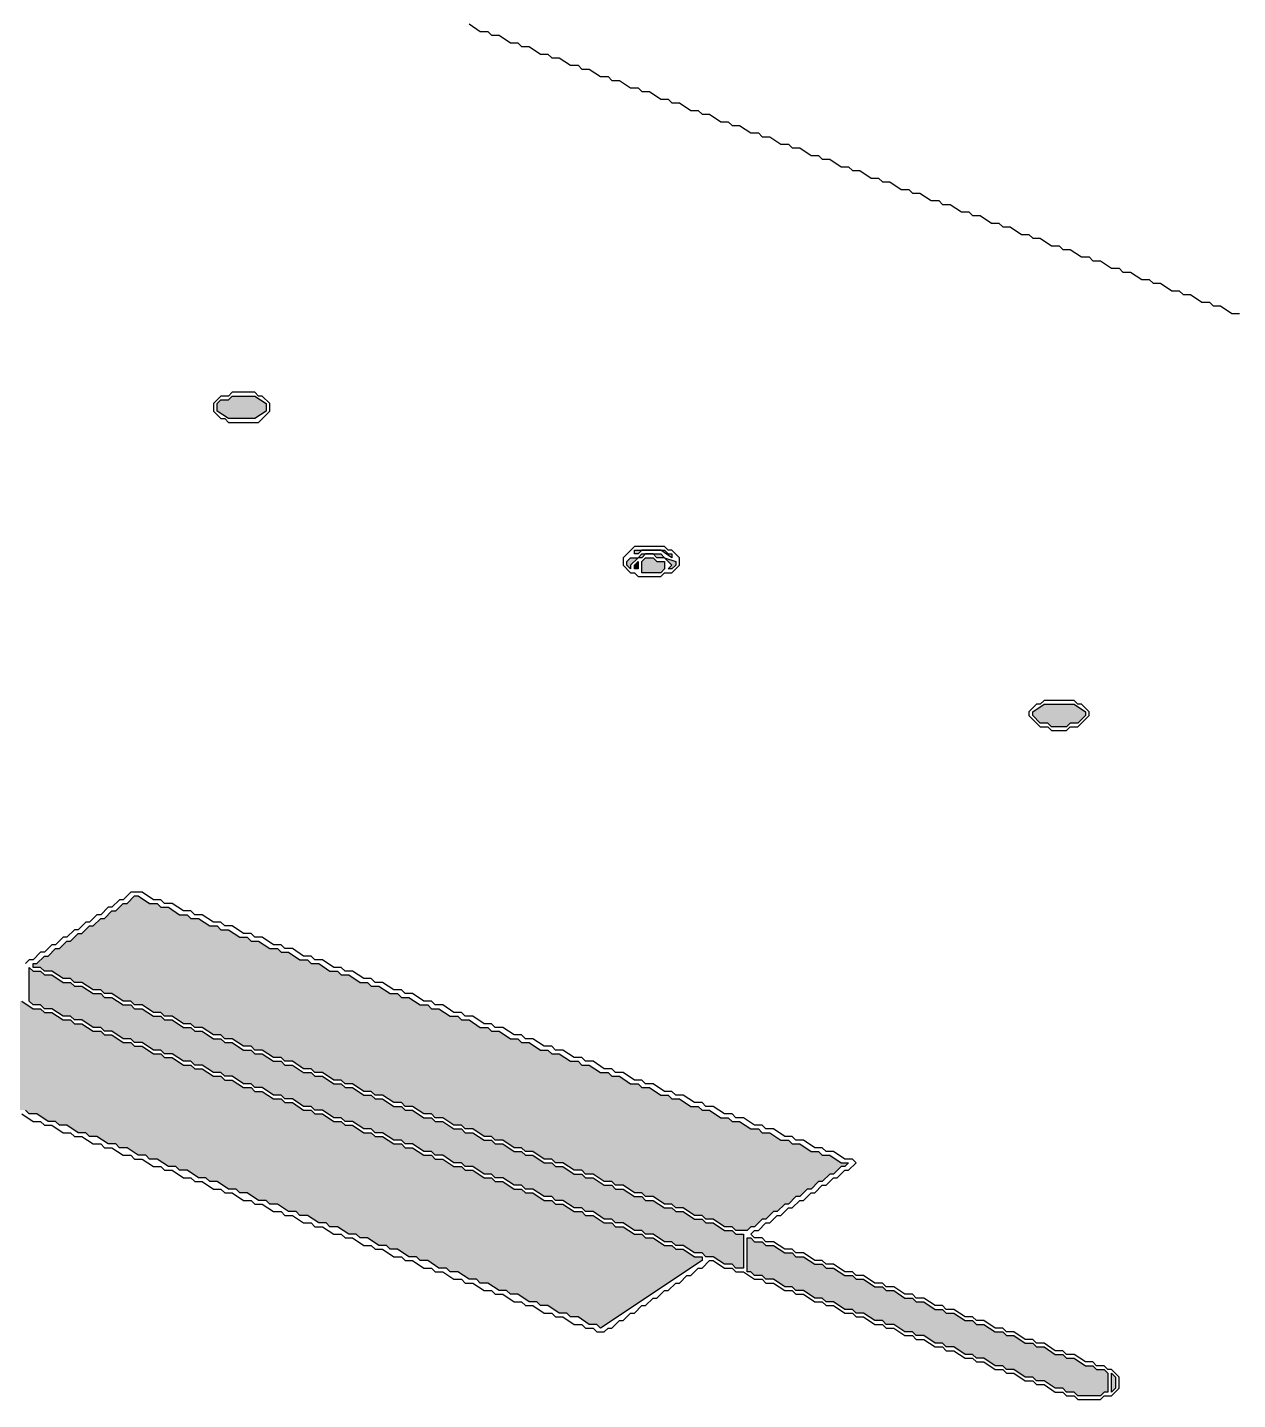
# Model space of a CAD drawing. Header units: millimetres. Extents: x 5 to 252589, y 5 to 415.
# Drawn here: x 462.21 to 489.04, y 324.83 to 355.26 of the extents above; entities that cross this region are included whole.
import ezdxf

# ---------------------------------------------------------------- set-up
doc = ezdxf.new("R2010")
doc.units = ezdxf.units.MM
doc.layers.add('HATCH', color=8, linetype='Continuous', lineweight=9)
doc.layers.add('OUTLINE', color=7, linetype='Continuous', lineweight=25)

msp = doc.modelspace()

# ---------------------------------------------------------------- hatches: boundary and pattern name
at = {"layer": 'HATCH', "true_color": 0xb9bfc3}
for points in [[(466.41667, 346.75), (466.41667, 346.91667), (466.5, 347), (466.66667, 347), (466.75, 347.08333), (467.25, 347.08333), (467.5, 346.91667), (467.5, 346.75), (467.25, 346.58333), (466.66667, 346.58333)], [(475.5, 343.33333), (475.5, 343.41667), (475.58333, 343.5), (475.75, 343.5), (475.83333, 343.58333), (476.25, 343.58333), (476.33333, 343.5), (476.58333, 343.41667), (476.58333, 343.33333), (476.5, 343.25), (476.41667, 343.25), (476.5, 343.33333), (476.33333, 343.5), (476.16667, 343.5), (476.08333, 343.58333), (475.91667, 343.58333), (475.83333, 343.5), (475.75, 343.5), (475.58333, 343.33333), (475.58333, 343.25)], [(484.5, 340), (484.5, 340.08333), (484.75, 340.25), (485.41667, 340.25), (485.66667, 340.08333), (485.66667, 340), (485.5, 339.83333), (485.33333, 339.83333), (485.25, 339.75), (484.91667, 339.75), (484.83333, 339.83333), (484.66667, 339.83333)]]:
    msp.add_hatch(color=9, dxfattribs=at).paths.add_polyline_path(points)
at = {"layer": 'HATCH', "true_color": 0xbfa37e}
for points in [[(476.5, 343.5), (476.25, 343.66667), (475.83333, 343.66667), (475.75, 343.58333), (475.66667, 343.58333), (475.66667, 343.66667), (476.33333, 343.66667), (476.41667, 343.58333), (476.5, 343.58333)], [(478.08333, 327.75), (477.91667, 327.75), (477.83333, 327.83333), (477.66667, 327.83333), (477.41667, 328), (477.25, 328), (477.16667, 328.08333), (477, 328.08333), (476.75, 328.25), (476.58333, 328.25), (476.5, 328.33333), (476.33333, 328.33333), (476.08333, 328.5), (475.91667, 328.5), (475.83333, 328.58333), (475.66667, 328.58333), (475.41667, 328.75), (475.25, 328.75), (475.16667, 328.83333), (475, 328.83333), (474.75, 329), (474.58333, 329), (474.5, 329.08333), (474.33333, 329.08333), (474.08333, 329.25), (473.91667, 329.25), (473.83333, 329.33333), (473.66667, 329.33333), (473.41667, 329.5), (473.25, 329.5), (473.16667, 329.58333), (473, 329.58333), (472.75, 329.75), (472.58333, 329.75), (472.5, 329.83333), (472.33333, 329.83333), (472.08333, 330), (471.91667, 330), (471.83333, 330.08333), (471.66667, 330.08333), (471.41667, 330.25), (471.25, 330.25), (471.16667, 330.33333), (471, 330.33333), (470.75, 330.5), (470.58333, 330.5), (470.5, 330.58333), (470.33333, 330.58333), (470.08333, 330.75), (469.91667, 330.75), (469.83333, 330.83333), (469.66667, 330.83333), (469.41667, 331), (469.25, 331), (469.16667, 331.08333), (469, 331.08333), (468.75, 331.25), (468.58333, 331.25), (468.5, 331.33333), (468.33333, 331.33333), (468.08333, 331.5), (467.91667, 331.5), (467.83333, 331.58333), (467.66667, 331.58333), (467.41667, 331.75), (467.25, 331.75), (467.16667, 331.83333), (467, 331.83333), (466.75, 332), (466.58333, 332), (466.5, 332.08333), (466.33333, 332.08333), (466.08333, 332.25), (465.91667, 332.25), (465.83333, 332.33333), (465.66667, 332.33333), (465.41667, 332.5), (465.25, 332.5), (465.16667, 332.58333), (465, 332.58333), (464.75, 332.75), (464.58333, 332.75), (464.5, 332.83333), (464.33333, 332.83333), (464.08333, 333), (463.91667, 333), (463.83333, 333.08333), (463.66667, 333.08333), (463.41667, 333.25), (463.25, 333.25), (463.16667, 333.33333), (463, 333.33333), (462.75, 333.5), (462.58333, 333.5), (462.5, 333.58333), (462.33333, 333.58333), (462.25, 333.66667), (462.25, 334.41667), (462.33333, 334.33333), (462.5, 334.33333), (462.58333, 334.25), (462.75, 334.25), (463, 334.08333), (463.16667, 334.08333), (463.25, 334), (463.41667, 334), (463.66667, 333.83333), (463.83333, 333.83333), (463.91667, 333.75), (464.08333, 333.75), (464.33333, 333.58333), (464.5, 333.58333), (464.58333, 333.5), (464.75, 333.5), (465, 333.33333), (465.16667, 333.33333), (465.25, 333.25), (465.41667, 333.25), (465.66667, 333.08333), (465.83333, 333.08333), (465.91667, 333), (466.08333, 333), (466.33333, 332.83333), (466.5, 332.83333), (466.58333, 332.75), (466.75, 332.75), (467, 332.58333), (467.16667, 332.58333), (467.25, 332.5), (467.41667, 332.5), (467.66667, 332.33333), (467.83333, 332.33333), (467.91667, 332.25), (468.08333, 332.25), (468.33333, 332.08333), (468.5, 332.08333), (468.58333, 332), (468.75, 332), (469, 331.83333), (469.16667, 331.83333), (469.25, 331.75), (469.41667, 331.75), (469.66667, 331.58333), (469.83333, 331.58333), (469.91667, 331.5), (470.08333, 331.5), (470.33333, 331.33333), (470.5, 331.33333), (470.58333, 331.25), (470.75, 331.25), (471, 331.08333), (471.16667, 331.08333), (471.25, 331), (471.41667, 331), (471.66667, 330.83333), (471.83333, 330.83333), (471.91667, 330.75), (472.08333, 330.75), (472.33333, 330.58333), (472.5, 330.58333), (472.58333, 330.5), (472.75, 330.5), (473, 330.33333), (473.16667, 330.33333), (473.25, 330.25), (473.41667, 330.25), (473.66667, 330.08333), (473.83333, 330.08333), (473.91667, 330), (474.08333, 330), (474.33333, 329.83333), (474.5, 329.83333), (474.58333, 329.75), (474.75, 329.75), (475, 329.58333), (475.16667, 329.58333), (475.25, 329.5), (475.41667, 329.5), (475.66667, 329.33333), (475.83333, 329.33333), (475.91667, 329.25), (476.08333, 329.25), (476.33333, 329.08333), (476.5, 329.08333), (476.58333, 329), (476.75, 329), (477, 328.83333), (477.16667, 328.83333), (477.25, 328.75), (477.41667, 328.75), (477.66667, 328.58333), (477.83333, 328.58333), (477.91667, 328.5), (478.08333, 328.5)], [(486.16667, 325), (486.08333, 325), (486, 324.91667), (485.5, 324.91667), (485.41667, 325), (485.25, 325), (485.16667, 325.08333), (485, 325.08333), (484.75, 325.25), (484.58333, 325.25), (484.5, 325.33333), (484.33333, 325.33333), (484.08333, 325.5), (483.91667, 325.5), (483.83333, 325.58333), (483.66667, 325.58333), (483.41667, 325.75), (483.25, 325.75), (483.16667, 325.83333), (483, 325.83333), (482.75, 326), (482.58333, 326), (482.5, 326.08333), (482.33333, 326.08333), (482.08333, 326.25), (481.91667, 326.25), (481.83333, 326.33333), (481.66667, 326.33333), (481.41667, 326.5), (481.25, 326.5), (481.16667, 326.58333), (481, 326.58333), (480.75, 326.75), (480.58333, 326.75), (480.5, 326.83333), (480.33333, 326.83333), (480.08333, 327), (479.91667, 327), (479.83333, 327.08333), (479.66667, 327.08333), (479.41667, 327.25), (479.25, 327.25), (479.16667, 327.33333), (479, 327.33333), (478.75, 327.5), (478.58333, 327.5), (478.5, 327.58333), (478.33333, 327.58333), (478.25, 327.66667), (478.16667, 327.66667), (478.16667, 328.41667), (478.25, 328.41667), (478.33333, 328.33333), (478.5, 328.33333), (478.58333, 328.25), (478.75, 328.25), (479, 328.08333), (479.16667, 328.08333), (479.25, 328), (479.41667, 328), (479.66667, 327.83333), (479.83333, 327.83333), (479.91667, 327.75), (480.08333, 327.75), (480.33333, 327.58333), (480.5, 327.58333), (480.58333, 327.5), (480.75, 327.5), (481, 327.33333), (481.16667, 327.33333), (481.25, 327.25), (481.41667, 327.25), (481.66667, 327.08333), (481.83333, 327.08333), (481.91667, 327), (482.08333, 327), (482.33333, 326.83333), (482.5, 326.83333), (482.58333, 326.75), (482.75, 326.75), (483, 326.58333), (483.16667, 326.58333), (483.25, 326.5), (483.41667, 326.5), (483.66667, 326.33333), (483.83333, 326.33333), (483.91667, 326.25), (484.08333, 326.25), (484.33333, 326.08333), (484.5, 326.08333), (484.58333, 326), (484.75, 326), (485, 325.83333), (485.16667, 325.83333), (485.25, 325.75), (485.41667, 325.75), (485.66667, 325.58333), (485.83333, 325.58333), (485.91667, 325.5), (486.08333, 325.5), (486.16667, 325.41667)]]:
    msp.add_hatch(color=33, dxfattribs=at).paths.add_polyline_path(points)
at = {"layer": 'HATCH', "true_color": 0xabb0b4}
msp.add_hatch(color=253, dxfattribs=at).paths.add_polyline_path([(475.83333, 343.16667), (475.83333, 343.41667), (475.91667, 343.5), (476.08333, 343.5), (476.16667, 343.41667), (476.33333, 343.41667), (476.33333, 343.25), (476.25, 343.16667)])
at = {"layer": 'HATCH', "true_color": 0xa6abaf}
msp.add_hatch(color=253, dxfattribs=at).paths.add_polyline_path([(475.66667, 343.25), (475.66667, 343.33333), (475.75, 343.41667), (475.75, 343.25)])
at = {"layer": 'HATCH', "true_color": 0xceb089}
for points in [[(480.41667, 330.08333), (480.33333, 330), (480.25, 330), (480.08333, 329.83333), (480, 329.83333), (479.83333, 329.66667), (479.75, 329.66667), (479.58333, 329.5), (479.5, 329.5), (479.33333, 329.33333), (479.25, 329.33333), (479.08333, 329.16667), (479, 329.16667), (478.83333, 329), (478.75, 329), (478.58333, 328.83333), (478.5, 328.83333), (478.33333, 328.66667), (478.25, 328.66667), (478.16667, 328.58333), (477.91667, 328.58333), (477.83333, 328.66667), (477.66667, 328.66667), (477.41667, 328.83333), (477.25, 328.83333), (477.16667, 328.91667), (477, 328.91667), (476.75, 329.08333), (476.58333, 329.08333), (476.5, 329.16667), (476.33333, 329.16667), (476.08333, 329.33333), (475.91667, 329.33333), (475.83333, 329.41667), (475.66667, 329.41667), (475.41667, 329.58333), (475.25, 329.58333), (475.16667, 329.66667), (475, 329.66667), (474.75, 329.83333), (474.58333, 329.83333), (474.5, 329.91667), (474.33333, 329.91667), (474.08333, 330.08333), (473.91667, 330.08333), (473.83333, 330.16667), (473.66667, 330.16667), (473.41667, 330.33333), (473.25, 330.33333), (473.16667, 330.41667), (473, 330.41667), (472.75, 330.58333), (472.58333, 330.58333), (472.5, 330.66667), (472.33333, 330.66667), (472.08333, 330.83333), (471.91667, 330.83333), (471.83333, 330.91667), (471.66667, 330.91667), (471.41667, 331.08333), (471.25, 331.08333), (471.16667, 331.16667), (471, 331.16667), (470.75, 331.33333), (470.58333, 331.33333), (470.5, 331.41667), (470.33333, 331.41667), (470.08333, 331.58333), (469.91667, 331.58333), (469.83333, 331.66667), (469.66667, 331.66667), (469.41667, 331.83333), (469.25, 331.83333), (469.16667, 331.91667), (469, 331.91667), (468.75, 332.08333), (468.58333, 332.08333), (468.5, 332.16667), (468.33333, 332.16667), (468.08333, 332.33333), (467.91667, 332.33333), (467.83333, 332.41667), (467.66667, 332.41667), (467.41667, 332.58333), (467.25, 332.58333), (467.16667, 332.66667), (467, 332.66667), (466.75, 332.83333), (466.58333, 332.83333), (466.5, 332.91667), (466.33333, 332.91667), (466.08333, 333.08333), (465.91667, 333.08333), (465.83333, 333.16667), (465.66667, 333.16667), (465.41667, 333.33333), (465.25, 333.33333), (465.16667, 333.41667), (465, 333.41667), (464.75, 333.58333), (464.58333, 333.58333), (464.5, 333.66667), (464.33333, 333.66667), (464.08333, 333.83333), (463.91667, 333.83333), (463.83333, 333.91667), (463.66667, 333.91667), (463.41667, 334.08333), (463.25, 334.08333), (463.16667, 334.16667), (463, 334.16667), (462.75, 334.33333), (462.58333, 334.33333), (462.5, 334.41667), (462.33333, 334.41667), (462.33333, 334.5), (462.41667, 334.5), (462.58333, 334.66667), (462.66667, 334.66667), (462.83333, 334.83333), (462.91667, 334.83333), (463.08333, 335), (463.16667, 335), (463.33333, 335.16667), (463.41667, 335.16667), (463.58333, 335.33333), (463.66667, 335.33333), (463.83333, 335.5), (463.91667, 335.5), (464.08333, 335.66667), (464.16667, 335.66667), (464.33333, 335.83333), (464.41667, 335.83333), (464.58333, 336), (464.66667, 336), (464.91667, 335.83333), (465.08333, 335.83333), (465.16667, 335.75), (465.33333, 335.75), (465.58333, 335.58333), (465.75, 335.58333), (465.83333, 335.5), (466, 335.5), (466.25, 335.33333), (466.41667, 335.33333), (466.5, 335.25), (466.66667, 335.25), (466.91667, 335.08333), (467.08333, 335.08333), (467.16667, 335), (467.33333, 335), (467.58333, 334.83333), (467.75, 334.83333), (467.83333, 334.75), (468, 334.75), (468.25, 334.58333), (468.41667, 334.58333), (468.5, 334.5), (468.66667, 334.5), (468.91667, 334.33333), (469.08333, 334.33333), (469.16667, 334.25), (469.33333, 334.25), (469.58333, 334.08333), (469.75, 334.08333), (469.83333, 334), (470, 334), (470.25, 333.83333), (470.41667, 333.83333), (470.5, 333.75), (470.66667, 333.75), (470.91667, 333.58333), (471.08333, 333.58333), (471.16667, 333.5), (471.33333, 333.5), (471.58333, 333.33333), (471.75, 333.33333), (471.83333, 333.25), (472, 333.25), (472.25, 333.08333), (472.41667, 333.08333), (472.5, 333), (472.66667, 333), (472.91667, 332.83333), (473.08333, 332.83333), (473.16667, 332.75), (473.33333, 332.75), (473.58333, 332.58333), (473.75, 332.58333), (473.83333, 332.5), (474, 332.5), (474.25, 332.33333), (474.41667, 332.33333), (474.5, 332.25), (474.66667, 332.25), (474.91667, 332.08333), (475.08333, 332.08333), (475.16667, 332), (475.33333, 332), (475.58333, 331.83333), (475.75, 331.83333), (475.83333, 331.75), (476, 331.75), (476.25, 331.58333), (476.41667, 331.58333), (476.5, 331.5), (476.66667, 331.5), (476.91667, 331.33333), (477.08333, 331.33333), (477.16667, 331.25), (477.33333, 331.25), (477.58333, 331.08333), (477.75, 331.08333), (477.83333, 331), (478, 331), (478.25, 330.83333), (478.41667, 330.83333), (478.5, 330.75), (478.66667, 330.75), (478.91667, 330.58333), (479.08333, 330.58333), (479.16667, 330.5), (479.33333, 330.5), (479.58333, 330.33333), (479.75, 330.33333), (479.83333, 330.25), (480, 330.25), (480.25, 330.08333)], [(477.16667, 327.91667), (474.91667, 326.41667), (474.83333, 326.5), (474.66667, 326.5), (474.41667, 326.66667), (474.25, 326.66667), (474.16667, 326.75), (474, 326.75), (473.75, 326.91667), (473.58333, 326.91667), (473.5, 327), (473.33333, 327), (473.08333, 327.16667), (472.91667, 327.16667), (472.83333, 327.25), (472.66667, 327.25), (472.41667, 327.41667), (472.25, 327.41667), (472.16667, 327.5), (472, 327.5), (471.75, 327.66667), (471.58333, 327.66667), (471.5, 327.75), (471.33333, 327.75), (471.08333, 327.91667), (470.91667, 327.91667), (470.83333, 328), (470.66667, 328), (470.41667, 328.16667), (470.25, 328.16667), (470.16667, 328.25), (470, 328.25), (469.75, 328.41667), (469.58333, 328.41667), (469.5, 328.5), (469.33333, 328.5), (469.08333, 328.66667), (468.91667, 328.66667), (468.83333, 328.75), (468.66667, 328.75), (468.41667, 328.91667), (468.25, 328.91667), (468.16667, 329), (468, 329), (467.75, 329.16667), (467.58333, 329.16667), (467.5, 329.25), (467.33333, 329.25), (467.08333, 329.41667), (466.91667, 329.41667), (466.83333, 329.5), (466.66667, 329.5), (466.41667, 329.66667), (466.25, 329.66667), (466.16667, 329.75), (466, 329.75), (465.75, 329.91667), (465.58333, 329.91667), (465.5, 330), (465.33333, 330), (465.08333, 330.16667), (464.91667, 330.16667), (464.83333, 330.25), (464.66667, 330.25), (464.41667, 330.41667), (464.25, 330.41667), (464.16667, 330.5), (464, 330.5), (463.75, 330.66667), (463.58333, 330.66667), (463.5, 330.75), (463.33333, 330.75), (463.08333, 330.91667), (462.91667, 330.91667), (462.83333, 331), (462.66667, 331), (462.41667, 331.16667), (462.25, 331.16667), (462.16667, 331.25), (462, 331.25), (461.75, 331.41667), (461.58333, 331.41667), (461.5, 331.5), (461.33333, 331.5), (461.08333, 331.66667), (460.91667, 331.66667), (460.83333, 331.75), (460.66667, 331.75), (460.41667, 331.91667), (460.25, 331.91667), (460.16667, 332), (460, 332), (459.75, 332.16667), (459.58333, 332.16667), (459.5, 332.25), (459.33333, 332.25), (459.25, 332.33333), (459.16667, 332.33333), (459.33333, 332.5), (459.41667, 332.5), (459.58333, 332.66667), (459.66667, 332.66667), (459.83333, 332.83333), (459.91667, 332.83333), (460.08333, 333), (460.16667, 333), (460.33333, 333.16667), (460.41667, 333.16667), (460.58333, 333.33333), (460.66667, 333.33333), (460.83333, 333.5), (460.91667, 333.5), (461.33333, 333.83333), (461.58333, 333.83333), (461.66667, 333.75), (461.83333, 333.75), (461.91667, 333.66667), (462.08333, 333.66667), (462.33333, 333.5), (462.5, 333.5), (462.58333, 333.41667), (462.75, 333.41667), (463, 333.25), (463.16667, 333.25), (463.25, 333.16667), (463.41667, 333.16667), (463.66667, 333), (463.83333, 333), (463.91667, 332.91667), (464.08333, 332.91667), (464.33333, 332.75), (464.5, 332.75), (464.58333, 332.66667), (464.75, 332.66667), (465, 332.5), (465.16667, 332.5), (465.25, 332.41667), (465.41667, 332.41667), (465.66667, 332.25), (465.83333, 332.25), (465.91667, 332.16667), (466.08333, 332.16667), (466.33333, 332), (466.5, 332), (466.58333, 331.91667), (466.75, 331.91667), (467, 331.75), (467.16667, 331.75), (467.25, 331.66667), (467.41667, 331.66667), (467.66667, 331.5), (467.83333, 331.5), (467.91667, 331.41667), (468.08333, 331.41667), (468.33333, 331.25), (468.5, 331.25), (468.58333, 331.16667), (468.75, 331.16667), (469, 331), (469.16667, 331), (469.25, 330.91667), (469.41667, 330.91667), (469.66667, 330.75), (469.83333, 330.75), (469.91667, 330.66667), (470.08333, 330.66667), (470.33333, 330.5), (470.5, 330.5), (470.58333, 330.41667), (470.75, 330.41667), (471, 330.25), (471.16667, 330.25), (471.25, 330.16667), (471.41667, 330.16667), (471.66667, 330), (471.83333, 330), (471.91667, 329.91667), (472.08333, 329.91667), (472.33333, 329.75), (472.5, 329.75), (472.58333, 329.66667), (472.75, 329.66667), (473, 329.5), (473.16667, 329.5), (473.25, 329.41667), (473.41667, 329.41667), (473.66667, 329.25), (473.83333, 329.25), (473.91667, 329.16667), (474.08333, 329.16667), (474.33333, 329), (474.5, 329), (474.58333, 328.91667), (474.75, 328.91667), (475, 328.75), (475.16667, 328.75), (475.25, 328.66667), (475.41667, 328.66667), (475.66667, 328.5), (475.83333, 328.5), (475.91667, 328.41667), (476.08333, 328.41667), (476.33333, 328.25), (476.5, 328.25), (476.58333, 328.16667), (476.75, 328.16667), (477, 328), (477.16667, 328)]]:
    msp.add_hatch(color=43, dxfattribs=at).paths.add_polyline_path(points)
at = {"layer": 'HATCH', "true_color": 0xb99e7b}
msp.add_hatch(color=33, dxfattribs=at).paths.add_polyline_path([(486.25, 325), (486.25, 325.41667), (486.33333, 325.33333), (486.33333, 325.08333)])

# ---------------------------------------------------------------- linework, layer by layer
at = {"layer": 'OUTLINE', "color": 139, "true_color": 0x42544a}
for points in [[(472, 355.33333), (472.25, 355.16667), (472.41667, 355.16667), (472.5, 355.08333), (472.66667, 355.08333), (472.91667, 354.91667), (473.08333, 354.91667), (473.16667, 354.83333), (473.33333, 354.83333), (473.58333, 354.66667), (473.75, 354.66667), (473.83333, 354.58333), (474, 354.58333), (474.25, 354.41667), (474.41667, 354.41667), (474.5, 354.33333), (474.66667, 354.33333), (474.91667, 354.16667), (475.08333, 354.16667), (475.16667, 354.08333), (475.33333, 354.08333), (475.58333, 353.91667), (475.75, 353.91667), (475.83333, 353.83333), (476, 353.83333), (476.25, 353.66667), (476.41667, 353.66667), (476.5, 353.58333), (476.66667, 353.58333), (476.91667, 353.41667), (477.08333, 353.41667), (477.16667, 353.33333), (477.33333, 353.33333), (477.58333, 353.16667), (477.75, 353.16667), (477.83333, 353.08333), (478, 353.08333), (478.25, 352.91667), (478.41667, 352.91667), (478.5, 352.83333), (478.66667, 352.83333), (478.91667, 352.66667), (479.08333, 352.66667), (479.16667, 352.58333), (479.33333, 352.58333), (479.58333, 352.41667), (479.75, 352.41667), (479.83333, 352.33333), (480, 352.33333), (480.25, 352.16667), (480.41667, 352.16667), (480.5, 352.08333), (480.66667, 352.08333), (480.91667, 351.91667), (481.08333, 351.91667), (481.16667, 351.83333), (481.33333, 351.83333), (481.58333, 351.66667), (481.75, 351.66667), (481.83333, 351.58333), (482, 351.58333), (482.25, 351.41667), (482.41667, 351.41667), (482.5, 351.33333), (482.66667, 351.33333), (482.91667, 351.16667), (483.08333, 351.16667), (483.16667, 351.08333), (483.33333, 351.08333), (483.58333, 350.91667), (483.75, 350.91667), (483.83333, 350.83333), (484, 350.83333), (484.25, 350.66667), (484.41667, 350.66667), (484.5, 350.58333), (484.66667, 350.58333), (484.91667, 350.41667), (485.08333, 350.41667), (485.16667, 350.33333), (485.33333, 350.33333), (485.58333, 350.16667), (485.75, 350.16667), (485.83333, 350.08333), (486, 350.08333), (486.25, 349.91667), (486.41667, 349.91667), (486.5, 349.83333), (486.66667, 349.83333), (486.91667, 349.66667), (487.08333, 349.66667), (487.16667, 349.58333), (487.33333, 349.58333), (487.58333, 349.41667), (487.75, 349.41667), (487.83333, 349.33333), (488, 349.33333), (488.25, 349.16667), (488.41667, 349.16667), (488.5, 349.08333), (488.66667, 349.08333), (488.91667, 348.91667), (489.08333, 348.91667)], [(462.08333, 331.16667), (462.33333, 331), (462.5, 331), (462.58333, 330.91667), (462.75, 330.91667), (463, 330.75), (463.16667, 330.75), (463.25, 330.66667), (463.41667, 330.66667), (463.66667, 330.5), (463.83333, 330.5), (463.91667, 330.41667), (464.08333, 330.41667), (464.33333, 330.25), (464.5, 330.25), (464.58333, 330.16667), (464.75, 330.16667), (465, 330), (465.16667, 330), (465.25, 329.91667), (465.41667, 329.91667), (465.66667, 329.75), (465.83333, 329.75), (465.91667, 329.66667), (466.08333, 329.66667), (466.33333, 329.5), (466.5, 329.5), (466.58333, 329.41667), (466.75, 329.41667), (467, 329.25), (467.16667, 329.25), (467.25, 329.16667), (467.41667, 329.16667), (467.66667, 329), (467.83333, 329), (467.91667, 328.91667), (468.08333, 328.91667), (468.33333, 328.75), (468.5, 328.75), (468.58333, 328.66667), (468.75, 328.66667), (469, 328.5), (469.16667, 328.5), (469.25, 328.41667), (469.41667, 328.41667), (469.66667, 328.25), (469.83333, 328.25), (469.91667, 328.16667), (470.08333, 328.16667), (470.33333, 328), (470.5, 328), (470.58333, 327.91667), (470.75, 327.91667), (471, 327.75), (471.16667, 327.75), (471.25, 327.66667), (471.41667, 327.66667), (471.66667, 327.5), (471.83333, 327.5), (471.91667, 327.41667), (472.08333, 327.41667), (472.33333, 327.25), (472.5, 327.25), (472.58333, 327.16667), (472.75, 327.16667), (473, 327), (473.16667, 327), (473.25, 326.91667), (473.41667, 326.91667), (473.66667, 326.75), (473.83333, 326.75), (473.91667, 326.66667), (474.08333, 326.66667), (474.33333, 326.5), (474.5, 326.5), (474.58333, 326.41667), (474.75, 326.41667), (474.83333, 326.33333), (475, 326.33333), (475.08333, 326.41667), (475.16667, 326.41667), (475.33333, 326.58333), (475.41667, 326.58333), (475.58333, 326.75), (475.66667, 326.75), (475.83333, 326.91667), (475.91667, 326.91667), (476.08333, 327.08333), (476.16667, 327.08333), (476.33333, 327.25), (476.41667, 327.25), (476.58333, 327.41667), (476.66667, 327.41667), (476.83333, 327.58333), (476.91667, 327.58333), (477.08333, 327.75), (477.16667, 327.75), (477.33333, 327.91667), (477.41667, 327.91667), (477.66667, 327.75), (477.83333, 327.75), (477.91667, 327.66667), (478.08333, 327.66667), (478.33333, 327.5), (478.5, 327.5), (478.58333, 327.41667), (478.75, 327.41667), (479, 327.25), (479.16667, 327.25), (479.25, 327.16667), (479.41667, 327.16667), (479.66667, 327), (479.83333, 327), (479.91667, 326.91667), (480.08333, 326.91667), (480.33333, 326.75), (480.5, 326.75), (480.58333, 326.66667), (480.75, 326.66667), (481, 326.5), (481.16667, 326.5), (481.25, 326.41667), (481.41667, 326.41667), (481.66667, 326.25), (481.83333, 326.25), (481.91667, 326.16667), (482.08333, 326.16667), (482.33333, 326), (482.5, 326), (482.58333, 325.91667), (482.75, 325.91667), (483, 325.75), (483.16667, 325.75), (483.25, 325.66667), (483.41667, 325.66667), (483.66667, 325.5), (483.83333, 325.5), (483.91667, 325.41667), (484.08333, 325.41667), (484.33333, 325.25), (484.5, 325.25), (484.58333, 325.16667), (484.75, 325.16667), (485, 325), (485.16667, 325), (485.25, 324.91667), (485.41667, 324.91667), (485.5, 324.83333), (486, 324.83333), (486.08333, 324.91667), (486.25, 324.91667), (486.41667, 325.08333), (486.41667, 325.33333), (486.25, 325.5), (486.16667, 325.5), (486.08333, 325.58333), (485.91667, 325.58333), (485.83333, 325.66667), (485.66667, 325.66667), (485.41667, 325.83333), (485.25, 325.83333), (485.16667, 325.91667), (485, 325.91667), (484.75, 326.08333), (484.58333, 326.08333), (484.5, 326.16667), (484.33333, 326.16667), (484.08333, 326.33333), (483.91667, 326.33333), (483.83333, 326.41667), (483.66667, 326.41667), (483.41667, 326.58333), (483.25, 326.58333), (483.16667, 326.66667), (483, 326.66667), (482.75, 326.83333), (482.58333, 326.83333), (482.5, 326.91667), (482.33333, 326.91667), (482.08333, 327.08333), (481.91667, 327.08333), (481.83333, 327.16667), (481.66667, 327.16667), (481.41667, 327.33333), (481.25, 327.33333), (481.16667, 327.41667), (481, 327.41667), (480.75, 327.58333), (480.58333, 327.58333), (480.5, 327.66667), (480.33333, 327.66667), (480.08333, 327.83333), (479.91667, 327.83333), (479.83333, 327.91667), (479.66667, 327.91667), (479.41667, 328.08333), (479.25, 328.08333), (479.16667, 328.16667), (479, 328.16667), (478.75, 328.33333), (478.58333, 328.33333), (478.5, 328.41667), (478.33333, 328.41667), (478.25, 328.5), (478.33333, 328.58333), (478.41667, 328.58333), (478.58333, 328.75), (478.66667, 328.75), (478.83333, 328.91667), (478.91667, 328.91667), (479.08333, 329.08333), (479.16667, 329.08333), (479.33333, 329.25), (479.41667, 329.25), (479.58333, 329.41667), (479.66667, 329.41667), (479.83333, 329.58333), (479.91667, 329.58333), (480.08333, 329.75), (480.16667, 329.75), (480.33333, 329.91667), (480.41667, 329.91667), (480.58333, 330.08333), (480.5, 330.16667), (480.33333, 330.16667), (480.08333, 330.33333), (479.91667, 330.33333), (479.83333, 330.41667), (479.66667, 330.41667), (479.41667, 330.58333), (479.25, 330.58333), (479.16667, 330.66667), (479, 330.66667), (478.75, 330.83333), (478.58333, 330.83333), (478.5, 330.91667), (478.33333, 330.91667), (478.08333, 331.08333), (477.91667, 331.08333), (477.83333, 331.16667), (477.66667, 331.16667), (477.41667, 331.33333), (477.25, 331.33333), (477.16667, 331.41667), (477, 331.41667), (476.75, 331.58333), (476.58333, 331.58333), (476.5, 331.66667), (476.33333, 331.66667), (476.08333, 331.83333), (475.91667, 331.83333), (475.83333, 331.91667), (475.66667, 331.91667), (475.41667, 332.08333), (475.25, 332.08333), (475.16667, 332.16667), (475, 332.16667), (474.75, 332.33333), (474.58333, 332.33333), (474.5, 332.41667), (474.33333, 332.41667), (474.08333, 332.58333), (473.91667, 332.58333), (473.83333, 332.66667), (473.66667, 332.66667), (473.41667, 332.83333), (473.25, 332.83333), (473.16667, 332.91667), (473, 332.91667), (472.75, 333.08333), (472.58333, 333.08333), (472.5, 333.16667), (472.33333, 333.16667), (472.08333, 333.33333), (471.91667, 333.33333), (471.83333, 333.41667), (471.66667, 333.41667), (471.41667, 333.58333), (471.25, 333.58333), (471.16667, 333.66667), (471, 333.66667), (470.75, 333.83333), (470.58333, 333.83333), (470.5, 333.91667), (470.33333, 333.91667), (470.08333, 334.08333), (469.91667, 334.08333), (469.83333, 334.16667), (469.66667, 334.16667), (469.41667, 334.33333), (469.25, 334.33333), (469.16667, 334.41667), (469, 334.41667), (468.75, 334.58333), (468.58333, 334.58333), (468.5, 334.66667), (468.33333, 334.66667), (468.08333, 334.83333), (467.91667, 334.83333), (467.83333, 334.91667), (467.66667, 334.91667), (467.41667, 335.08333), (467.25, 335.08333), (467.16667, 335.16667), (467, 335.16667), (466.75, 335.33333), (466.58333, 335.33333), (466.5, 335.41667), (466.33333, 335.41667), (466.08333, 335.58333), (465.91667, 335.58333), (465.83333, 335.66667), (465.66667, 335.66667), (465.41667, 335.83333), (465.25, 335.83333), (465.16667, 335.91667), (465, 335.91667), (464.75, 336.08333), (464.5, 336.08333), (464.33333, 335.91667), (464.25, 335.91667), (464.08333, 335.75), (464, 335.75), (463.83333, 335.58333), (463.75, 335.58333), (463.58333, 335.41667), (463.5, 335.41667), (463.33333, 335.25), (463.25, 335.25), (463.08333, 335.08333), (463, 335.08333), (462.83333, 334.91667), (462.75, 334.91667), (462.58333, 334.75), (462.5, 334.75), (462.33333, 334.58333), (462.25, 334.58333), (462.16667, 334.5)], [(462.08333, 333.66667), (462.33333, 333.5), (462.5, 333.5), (462.58333, 333.41667), (462.75, 333.41667), (463, 333.25), (463.16667, 333.25), (463.25, 333.16667), (463.41667, 333.16667), (463.66667, 333), (463.83333, 333), (463.91667, 332.91667), (464.08333, 332.91667), (464.33333, 332.75), (464.5, 332.75), (464.58333, 332.66667), (464.75, 332.66667), (465, 332.5), (465.16667, 332.5), (465.25, 332.41667), (465.41667, 332.41667), (465.66667, 332.25), (465.83333, 332.25), (465.91667, 332.16667), (466.08333, 332.16667), (466.33333, 332), (466.5, 332), (466.58333, 331.91667), (466.75, 331.91667), (467, 331.75), (467.16667, 331.75), (467.25, 331.66667), (467.41667, 331.66667), (467.66667, 331.5), (467.83333, 331.5), (467.91667, 331.41667), (468.08333, 331.41667), (468.33333, 331.25), (468.5, 331.25), (468.58333, 331.16667), (468.75, 331.16667), (469, 331), (469.16667, 331), (469.25, 330.91667), (469.41667, 330.91667), (469.66667, 330.75), (469.83333, 330.75), (469.91667, 330.66667), (470.08333, 330.66667), (470.33333, 330.5), (470.5, 330.5), (470.58333, 330.41667), (470.75, 330.41667), (471, 330.25), (471.16667, 330.25), (471.25, 330.16667), (471.41667, 330.16667), (471.66667, 330), (471.83333, 330), (471.91667, 329.91667), (472.08333, 329.91667), (472.33333, 329.75), (472.5, 329.75), (472.58333, 329.66667), (472.75, 329.66667), (473, 329.5), (473.16667, 329.5), (473.25, 329.41667), (473.41667, 329.41667), (473.66667, 329.25), (473.83333, 329.25), (473.91667, 329.16667), (474.08333, 329.16667), (474.33333, 329), (474.5, 329), (474.58333, 328.91667), (474.75, 328.91667), (475, 328.75), (475.16667, 328.75), (475.25, 328.66667), (475.41667, 328.66667), (475.66667, 328.5), (475.83333, 328.5), (475.91667, 328.41667), (476.08333, 328.41667), (476.33333, 328.25), (476.5, 328.25), (476.58333, 328.16667), (476.75, 328.16667), (477, 328), (477.16667, 328), (477.16667, 327.91667), (474.91667, 326.41667), (474.83333, 326.5), (474.66667, 326.5), (474.41667, 326.66667), (474.25, 326.66667), (474.16667, 326.75), (474, 326.75), (473.75, 326.91667), (473.58333, 326.91667), (473.5, 327), (473.33333, 327), (473.08333, 327.16667), (472.91667, 327.16667), (472.83333, 327.25), (472.66667, 327.25), (472.41667, 327.41667), (472.25, 327.41667), (472.16667, 327.5), (472, 327.5), (471.75, 327.66667), (471.58333, 327.66667), (471.5, 327.75), (471.33333, 327.75), (471.08333, 327.91667), (470.91667, 327.91667), (470.83333, 328), (470.66667, 328), (470.41667, 328.16667), (470.25, 328.16667), (470.16667, 328.25), (470, 328.25), (469.75, 328.41667), (469.58333, 328.41667), (469.5, 328.5), (469.33333, 328.5), (469.08333, 328.66667), (468.91667, 328.66667), (468.83333, 328.75), (468.66667, 328.75), (468.41667, 328.91667), (468.25, 328.91667), (468.16667, 329), (468, 329), (467.75, 329.16667), (467.58333, 329.16667), (467.5, 329.25), (467.33333, 329.25), (467.08333, 329.41667), (466.91667, 329.41667), (466.83333, 329.5), (466.66667, 329.5), (466.41667, 329.66667), (466.25, 329.66667), (466.16667, 329.75), (466, 329.75), (465.75, 329.91667), (465.58333, 329.91667), (465.5, 330), (465.33333, 330), (465.08333, 330.16667), (464.91667, 330.16667), (464.83333, 330.25), (464.66667, 330.25), (464.41667, 330.41667), (464.25, 330.41667), (464.16667, 330.5), (464, 330.5), (463.75, 330.66667), (463.58333, 330.66667), (463.5, 330.75), (463.33333, 330.75), (463.08333, 330.91667), (462.91667, 330.91667), (462.83333, 331), (462.66667, 331), (462.41667, 331.16667), (462.25, 331.16667), (462.16667, 331.25)]]:
    msp.add_lwpolyline(points, dxfattribs=at)
for points in [[(466.33333, 346.75), (466.5, 346.58333), (466.58333, 346.58333), (466.66667, 346.5), (467.33333, 346.5), (467.58333, 346.75), (467.58333, 346.91667), (467.41667, 347.08333), (467.33333, 347.08333), (467.25, 347.16667), (466.75, 347.16667), (466.66667, 347.08333), (466.5, 347.08333), (466.33333, 346.91667)], [(466.41667, 346.75), (466.41667, 346.91667), (466.5, 347), (466.66667, 347), (466.75, 347.08333), (467.25, 347.08333), (467.5, 346.91667), (467.5, 346.75), (467.25, 346.58333), (466.66667, 346.58333)], [(475.41667, 343.33333), (475.58333, 343.16667), (475.66667, 343.16667), (475.75, 343.08333), (476.25, 343.08333), (476.33333, 343.16667), (476.5, 343.16667), (476.66667, 343.33333), (476.66667, 343.5), (476.5, 343.66667), (476.41667, 343.66667), (476.33333, 343.75), (475.66667, 343.75), (475.41667, 343.5)], [(475.5, 343.33333), (475.5, 343.41667), (475.58333, 343.5), (475.75, 343.5), (475.83333, 343.58333), (476.25, 343.58333), (476.33333, 343.5), (476.58333, 343.41667), (476.58333, 343.33333), (476.5, 343.25), (476.41667, 343.25), (476.5, 343.33333), (476.33333, 343.5), (476.16667, 343.5), (476.08333, 343.58333), (475.91667, 343.58333), (475.83333, 343.5), (475.75, 343.5), (475.58333, 343.33333), (475.58333, 343.25)], [(476.5, 343.5), (476.25, 343.66667), (475.83333, 343.66667), (475.75, 343.58333), (475.66667, 343.58333), (475.66667, 343.66667), (476.33333, 343.66667), (476.41667, 343.58333), (476.5, 343.58333)], [(475.83333, 343.16667), (475.83333, 343.41667), (475.91667, 343.5), (476.08333, 343.5), (476.16667, 343.41667), (476.33333, 343.41667), (476.33333, 343.25), (476.25, 343.16667)], [(475.66667, 343.25), (475.66667, 343.33333), (475.75, 343.41667), (475.75, 343.25)], [(484.41667, 340), (484.66667, 339.75), (484.83333, 339.75), (484.91667, 339.66667), (485.25, 339.66667), (485.33333, 339.75), (485.5, 339.75), (485.75, 340), (485.75, 340.08333), (485.58333, 340.25), (485.5, 340.25), (485.41667, 340.33333), (484.75, 340.33333), (484.66667, 340.25), (484.58333, 340.25), (484.41667, 340.08333)], [(484.5, 340), (484.5, 340.08333), (484.75, 340.25), (485.41667, 340.25), (485.66667, 340.08333), (485.66667, 340), (485.5, 339.83333), (485.33333, 339.83333), (485.25, 339.75), (484.91667, 339.75), (484.83333, 339.83333), (484.66667, 339.83333)], [(480.41667, 330.08333), (480.33333, 330), (480.25, 330), (480.08333, 329.83333), (480, 329.83333), (479.83333, 329.66667), (479.75, 329.66667), (479.58333, 329.5), (479.5, 329.5), (479.33333, 329.33333), (479.25, 329.33333), (479.08333, 329.16667), (479, 329.16667), (478.83333, 329), (478.75, 329), (478.58333, 328.83333), (478.5, 328.83333), (478.33333, 328.66667), (478.25, 328.66667), (478.16667, 328.58333), (477.91667, 328.58333), (477.83333, 328.66667), (477.66667, 328.66667), (477.41667, 328.83333), (477.25, 328.83333), (477.16667, 328.91667), (477, 328.91667), (476.75, 329.08333), (476.58333, 329.08333), (476.5, 329.16667), (476.33333, 329.16667), (476.08333, 329.33333), (475.91667, 329.33333), (475.83333, 329.41667), (475.66667, 329.41667), (475.41667, 329.58333), (475.25, 329.58333), (475.16667, 329.66667), (475, 329.66667), (474.75, 329.83333), (474.58333, 329.83333), (474.5, 329.91667), (474.33333, 329.91667), (474.08333, 330.08333), (473.91667, 330.08333), (473.83333, 330.16667), (473.66667, 330.16667), (473.41667, 330.33333), (473.25, 330.33333), (473.16667, 330.41667), (473, 330.41667), (472.75, 330.58333), (472.58333, 330.58333), (472.5, 330.66667), (472.33333, 330.66667), (472.08333, 330.83333), (471.91667, 330.83333), (471.83333, 330.91667), (471.66667, 330.91667), (471.41667, 331.08333), (471.25, 331.08333), (471.16667, 331.16667), (471, 331.16667), (470.75, 331.33333), (470.58333, 331.33333), (470.5, 331.41667), (470.33333, 331.41667), (470.08333, 331.58333), (469.91667, 331.58333), (469.83333, 331.66667), (469.66667, 331.66667), (469.41667, 331.83333), (469.25, 331.83333), (469.16667, 331.91667), (469, 331.91667), (468.75, 332.08333), (468.58333, 332.08333), (468.5, 332.16667), (468.33333, 332.16667), (468.08333, 332.33333), (467.91667, 332.33333), (467.83333, 332.41667), (467.66667, 332.41667), (467.41667, 332.58333), (467.25, 332.58333), (467.16667, 332.66667), (467, 332.66667), (466.75, 332.83333), (466.58333, 332.83333), (466.5, 332.91667), (466.33333, 332.91667), (466.08333, 333.08333), (465.91667, 333.08333), (465.83333, 333.16667), (465.66667, 333.16667), (465.41667, 333.33333), (465.25, 333.33333), (465.16667, 333.41667), (465, 333.41667), (464.75, 333.58333), (464.58333, 333.58333), (464.5, 333.66667), (464.33333, 333.66667), (464.08333, 333.83333), (463.91667, 333.83333), (463.83333, 333.91667), (463.66667, 333.91667), (463.41667, 334.08333), (463.25, 334.08333), (463.16667, 334.16667), (463, 334.16667), (462.75, 334.33333), (462.58333, 334.33333), (462.5, 334.41667), (462.33333, 334.41667), (462.33333, 334.5), (462.41667, 334.5), (462.58333, 334.66667), (462.66667, 334.66667), (462.83333, 334.83333), (462.91667, 334.83333), (463.08333, 335), (463.16667, 335), (463.33333, 335.16667), (463.41667, 335.16667), (463.58333, 335.33333), (463.66667, 335.33333), (463.83333, 335.5), (463.91667, 335.5), (464.08333, 335.66667), (464.16667, 335.66667), (464.33333, 335.83333), (464.41667, 335.83333), (464.58333, 336), (464.66667, 336), (464.91667, 335.83333), (465.08333, 335.83333), (465.16667, 335.75), (465.33333, 335.75), (465.58333, 335.58333), (465.75, 335.58333), (465.83333, 335.5), (466, 335.5), (466.25, 335.33333), (466.41667, 335.33333), (466.5, 335.25), (466.66667, 335.25), (466.91667, 335.08333), (467.08333, 335.08333), (467.16667, 335), (467.33333, 335), (467.58333, 334.83333), (467.75, 334.83333), (467.83333, 334.75), (468, 334.75), (468.25, 334.58333), (468.41667, 334.58333), (468.5, 334.5), (468.66667, 334.5), (468.91667, 334.33333), (469.08333, 334.33333), (469.16667, 334.25), (469.33333, 334.25), (469.58333, 334.08333), (469.75, 334.08333), (469.83333, 334), (470, 334), (470.25, 333.83333), (470.41667, 333.83333), (470.5, 333.75), (470.66667, 333.75), (470.91667, 333.58333), (471.08333, 333.58333), (471.16667, 333.5), (471.33333, 333.5), (471.58333, 333.33333), (471.75, 333.33333), (471.83333, 333.25), (472, 333.25), (472.25, 333.08333), (472.41667, 333.08333), (472.5, 333), (472.66667, 333), (472.91667, 332.83333), (473.08333, 332.83333), (473.16667, 332.75), (473.33333, 332.75), (473.58333, 332.58333), (473.75, 332.58333), (473.83333, 332.5), (474, 332.5), (474.25, 332.33333), (474.41667, 332.33333), (474.5, 332.25), (474.66667, 332.25), (474.91667, 332.08333), (475.08333, 332.08333), (475.16667, 332), (475.33333, 332), (475.58333, 331.83333), (475.75, 331.83333), (475.83333, 331.75), (476, 331.75), (476.25, 331.58333), (476.41667, 331.58333), (476.5, 331.5), (476.66667, 331.5), (476.91667, 331.33333), (477.08333, 331.33333), (477.16667, 331.25), (477.33333, 331.25), (477.58333, 331.08333), (477.75, 331.08333), (477.83333, 331), (478, 331), (478.25, 330.83333), (478.41667, 330.83333), (478.5, 330.75), (478.66667, 330.75), (478.91667, 330.58333), (479.08333, 330.58333), (479.16667, 330.5), (479.33333, 330.5), (479.58333, 330.33333), (479.75, 330.33333), (479.83333, 330.25), (480, 330.25), (480.25, 330.08333)], [(478.08333, 327.75), (477.91667, 327.75), (477.83333, 327.83333), (477.66667, 327.83333), (477.41667, 328), (477.25, 328), (477.16667, 328.08333), (477, 328.08333), (476.75, 328.25), (476.58333, 328.25), (476.5, 328.33333), (476.33333, 328.33333), (476.08333, 328.5), (475.91667, 328.5), (475.83333, 328.58333), (475.66667, 328.58333), (475.41667, 328.75), (475.25, 328.75), (475.16667, 328.83333), (475, 328.83333), (474.75, 329), (474.58333, 329), (474.5, 329.08333), (474.33333, 329.08333), (474.08333, 329.25), (473.91667, 329.25), (473.83333, 329.33333), (473.66667, 329.33333), (473.41667, 329.5), (473.25, 329.5), (473.16667, 329.58333), (473, 329.58333), (472.75, 329.75), (472.58333, 329.75), (472.5, 329.83333), (472.33333, 329.83333), (472.08333, 330), (471.91667, 330), (471.83333, 330.08333), (471.66667, 330.08333), (471.41667, 330.25), (471.25, 330.25), (471.16667, 330.33333), (471, 330.33333), (470.75, 330.5), (470.58333, 330.5), (470.5, 330.58333), (470.33333, 330.58333), (470.08333, 330.75), (469.91667, 330.75), (469.83333, 330.83333), (469.66667, 330.83333), (469.41667, 331), (469.25, 331), (469.16667, 331.08333), (469, 331.08333), (468.75, 331.25), (468.58333, 331.25), (468.5, 331.33333), (468.33333, 331.33333), (468.08333, 331.5), (467.91667, 331.5), (467.83333, 331.58333), (467.66667, 331.58333), (467.41667, 331.75), (467.25, 331.75), (467.16667, 331.83333), (467, 331.83333), (466.75, 332), (466.58333, 332), (466.5, 332.08333), (466.33333, 332.08333), (466.08333, 332.25), (465.91667, 332.25), (465.83333, 332.33333), (465.66667, 332.33333), (465.41667, 332.5), (465.25, 332.5), (465.16667, 332.58333), (465, 332.58333), (464.75, 332.75), (464.58333, 332.75), (464.5, 332.83333), (464.33333, 332.83333), (464.08333, 333), (463.91667, 333), (463.83333, 333.08333), (463.66667, 333.08333), (463.41667, 333.25), (463.25, 333.25), (463.16667, 333.33333), (463, 333.33333), (462.75, 333.5), (462.58333, 333.5), (462.5, 333.58333), (462.33333, 333.58333), (462.25, 333.66667), (462.25, 334.41667), (462.33333, 334.33333), (462.5, 334.33333), (462.58333, 334.25), (462.75, 334.25), (463, 334.08333), (463.16667, 334.08333), (463.25, 334), (463.41667, 334), (463.66667, 333.83333), (463.83333, 333.83333), (463.91667, 333.75), (464.08333, 333.75), (464.33333, 333.58333), (464.5, 333.58333), (464.58333, 333.5), (464.75, 333.5), (465, 333.33333), (465.16667, 333.33333), (465.25, 333.25), (465.41667, 333.25), (465.66667, 333.08333), (465.83333, 333.08333), (465.91667, 333), (466.08333, 333), (466.33333, 332.83333), (466.5, 332.83333), (466.58333, 332.75), (466.75, 332.75), (467, 332.58333), (467.16667, 332.58333), (467.25, 332.5), (467.41667, 332.5), (467.66667, 332.33333), (467.83333, 332.33333), (467.91667, 332.25), (468.08333, 332.25), (468.33333, 332.08333), (468.5, 332.08333), (468.58333, 332), (468.75, 332), (469, 331.83333), (469.16667, 331.83333), (469.25, 331.75), (469.41667, 331.75), (469.66667, 331.58333), (469.83333, 331.58333), (469.91667, 331.5), (470.08333, 331.5), (470.33333, 331.33333), (470.5, 331.33333), (470.58333, 331.25), (470.75, 331.25), (471, 331.08333), (471.16667, 331.08333), (471.25, 331), (471.41667, 331), (471.66667, 330.83333), (471.83333, 330.83333), (471.91667, 330.75), (472.08333, 330.75), (472.33333, 330.58333), (472.5, 330.58333), (472.58333, 330.5), (472.75, 330.5), (473, 330.33333), (473.16667, 330.33333), (473.25, 330.25), (473.41667, 330.25), (473.66667, 330.08333), (473.83333, 330.08333), (473.91667, 330), (474.08333, 330), (474.33333, 329.83333), (474.5, 329.83333), (474.58333, 329.75), (474.75, 329.75), (475, 329.58333), (475.16667, 329.58333), (475.25, 329.5), (475.41667, 329.5), (475.66667, 329.33333), (475.83333, 329.33333), (475.91667, 329.25), (476.08333, 329.25), (476.33333, 329.08333), (476.5, 329.08333), (476.58333, 329), (476.75, 329), (477, 328.83333), (477.16667, 328.83333), (477.25, 328.75), (477.41667, 328.75), (477.66667, 328.58333), (477.83333, 328.58333), (477.91667, 328.5), (478.08333, 328.5)], [(486.16667, 325), (486.08333, 325), (486, 324.91667), (485.5, 324.91667), (485.41667, 325), (485.25, 325), (485.16667, 325.08333), (485, 325.08333), (484.75, 325.25), (484.58333, 325.25), (484.5, 325.33333), (484.33333, 325.33333), (484.08333, 325.5), (483.91667, 325.5), (483.83333, 325.58333), (483.66667, 325.58333), (483.41667, 325.75), (483.25, 325.75), (483.16667, 325.83333), (483, 325.83333), (482.75, 326), (482.58333, 326), (482.5, 326.08333), (482.33333, 326.08333), (482.08333, 326.25), (481.91667, 326.25), (481.83333, 326.33333), (481.66667, 326.33333), (481.41667, 326.5), (481.25, 326.5), (481.16667, 326.58333), (481, 326.58333), (480.75, 326.75), (480.58333, 326.75), (480.5, 326.83333), (480.33333, 326.83333), (480.08333, 327), (479.91667, 327), (479.83333, 327.08333), (479.66667, 327.08333), (479.41667, 327.25), (479.25, 327.25), (479.16667, 327.33333), (479, 327.33333), (478.75, 327.5), (478.58333, 327.5), (478.5, 327.58333), (478.33333, 327.58333), (478.25, 327.66667), (478.16667, 327.66667), (478.16667, 328.41667), (478.25, 328.41667), (478.33333, 328.33333), (478.5, 328.33333), (478.58333, 328.25), (478.75, 328.25), (479, 328.08333), (479.16667, 328.08333), (479.25, 328), (479.41667, 328), (479.66667, 327.83333), (479.83333, 327.83333), (479.91667, 327.75), (480.08333, 327.75), (480.33333, 327.58333), (480.5, 327.58333), (480.58333, 327.5), (480.75, 327.5), (481, 327.33333), (481.16667, 327.33333), (481.25, 327.25), (481.41667, 327.25), (481.66667, 327.08333), (481.83333, 327.08333), (481.91667, 327), (482.08333, 327), (482.33333, 326.83333), (482.5, 326.83333), (482.58333, 326.75), (482.75, 326.75), (483, 326.58333), (483.16667, 326.58333), (483.25, 326.5), (483.41667, 326.5), (483.66667, 326.33333), (483.83333, 326.33333), (483.91667, 326.25), (484.08333, 326.25), (484.33333, 326.08333), (484.5, 326.08333), (484.58333, 326), (484.75, 326), (485, 325.83333), (485.16667, 325.83333), (485.25, 325.75), (485.41667, 325.75), (485.66667, 325.58333), (485.83333, 325.58333), (485.91667, 325.5), (486.08333, 325.5), (486.16667, 325.41667)], [(486.25, 325), (486.25, 325.41667), (486.33333, 325.33333), (486.33333, 325.08333)]]:
    msp.add_lwpolyline(points, close=True, dxfattribs=at)

doc.saveas('drawing.dxf')
